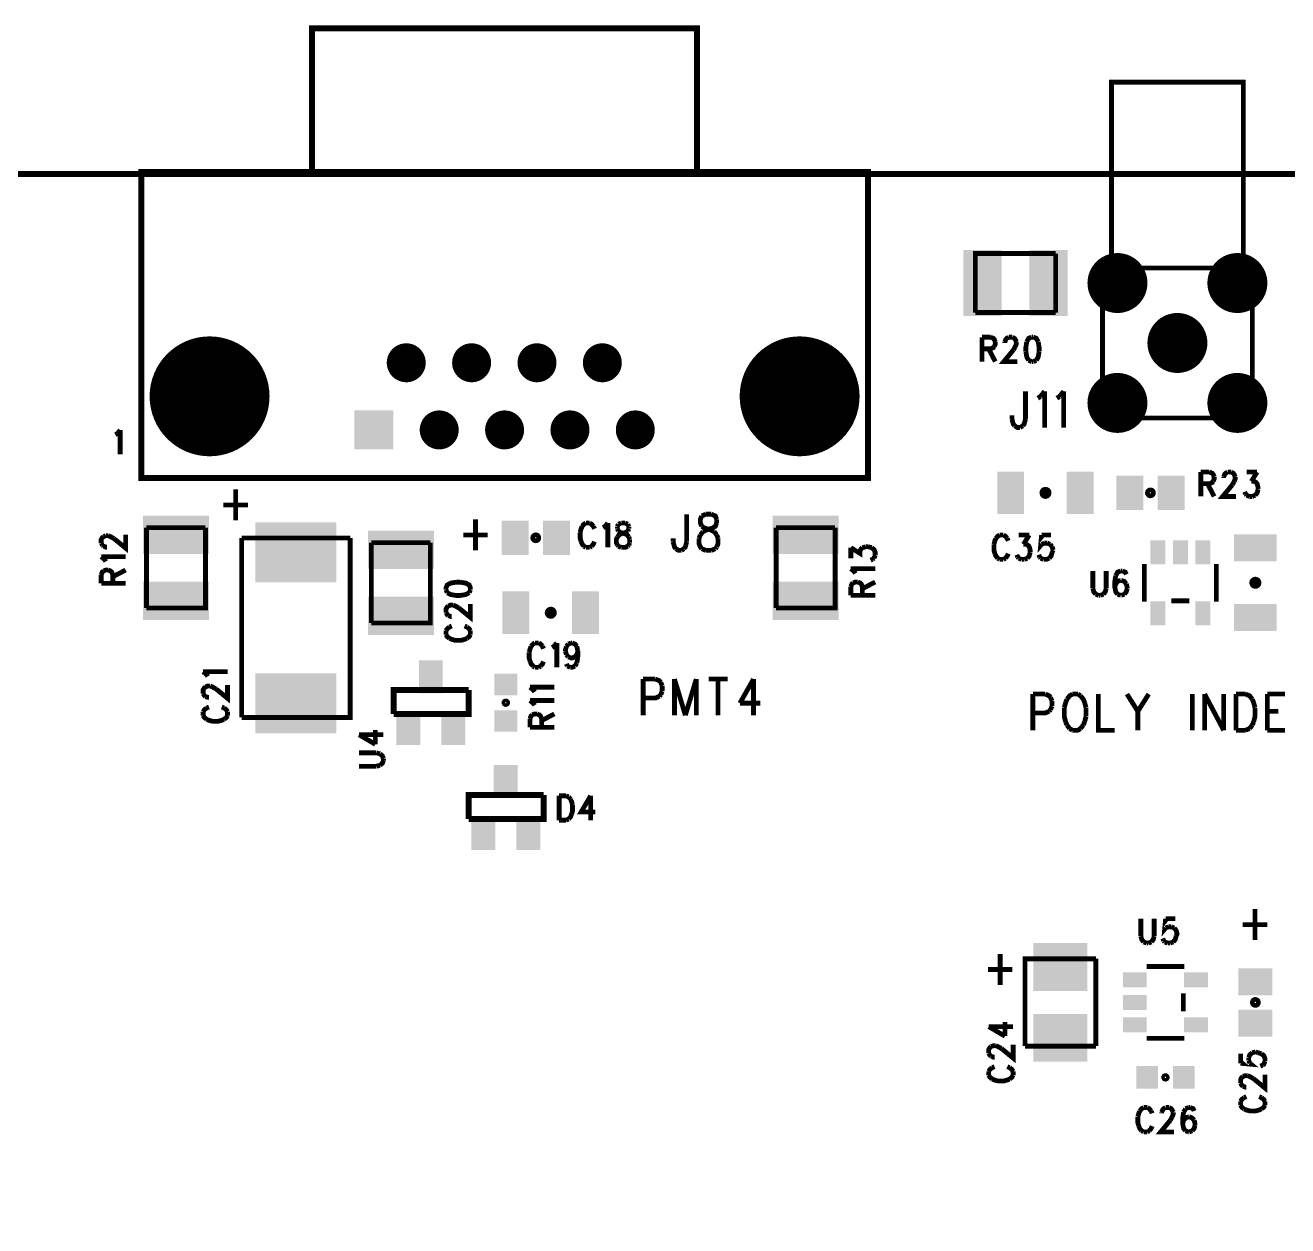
# Model space of a CAD drawing. Extents: x 8 to 19.8, y 7.5 to 11.6.
# Drawn here: x 13.399 to 15.504, y 9.553 to 11.555 of the extents above; entities that cross this region are included whole.
import ezdxf

# ---------------------------------------------------------------- set-up
doc = ezdxf.new("R2010")
doc.units = 0
doc.layers.get('0').update_dxf_attribs({"linetype": 'CONTINUOUS'})
doc.layers.add('ASSEMBLY_PHO', color=7, linetype='CONTINUOUS')

# ---------------------------------------------------------------- blocks, each defined once
blk = doc.blocks.new('ROUND_2')
at = {"const_width": 0.05}
blk.add_lwpolyline([(-0.025, 0, 1), (0.025, 0, 1)], format="xyb", close=True, dxfattribs=at)
blk = doc.blocks.new('ROUND_5')
at = {"const_width": 0.0325}
blk.add_lwpolyline([(-0.01625, 0, 1), (0.01625, 0, 1)], format="xyb", close=True, dxfattribs=at)
blk = doc.blocks.new('SQUARE_9')
blk.add_solid([(-0.0325, -0.0325), (-0.0325, 0.0325), (0.0325, -0.0325), (0.0325, 0.0325)])
blk = doc.blocks.new('ROUND_17')
at = {"const_width": 0.1}
blk.add_lwpolyline([(-0.05, 0, 1), (0.05, 0, 1)], format="xyb", close=True, dxfattribs=at)
blk = doc.blocks.new('RECTANGLE_65')
blk.add_solid([(-0.0225, -0.0355), (-0.0225, 0.0355), (0.0225, -0.0355), (0.0225, 0.0355)])
blk = doc.blocks.new('RECTANGLE_70')
blk.add_solid([(-0.02, -0.0275), (-0.02, 0.0275), (0.02, -0.0275), (0.02, 0.0275)])
blk = doc.blocks.new('RECTANGLE_72')
blk.add_solid([(-0.0355, -0.0225), (-0.0355, 0.0225), (0.0355, -0.0225), (0.0355, 0.0225)])
blk = doc.blocks.new('RECTANGLE_83')
blk.add_solid([(-0.0285, -0.0225), (-0.0285, 0.0225), (0.0285, -0.0225), (0.0285, 0.0225)])
blk = doc.blocks.new('RECTANGLE_88')
blk.add_solid([(-0.019, -0.018), (-0.019, 0.018), (0.019, -0.018), (0.019, 0.018)])
blk = doc.blocks.new('RECTANGLE_137')
blk.add_solid([(-0.0675, -0.05), (-0.0675, 0.05), (0.0675, -0.05), (0.0675, 0.05)])
blk = doc.blocks.new('RECTANGLE_138')
blk.add_solid([(-0.018, -0.019), (-0.018, 0.019), (0.018, -0.019), (0.018, 0.019)])
blk = doc.blocks.new('RECTANGLE_139')
blk.add_solid([(-0.0225, -0.0285), (-0.0225, 0.0285), (0.0225, -0.0285), (0.0225, 0.0285)])
blk = doc.blocks.new('RECTANGLE_163')
blk.add_solid([(-0.055, -0.032), (-0.055, 0.032), (0.055, -0.032), (0.055, 0.032)])
blk = doc.blocks.new('RECTANGLE_165')
blk.add_solid([(-0.045, -0.04), (-0.045, 0.04), (0.045, -0.04), (0.045, 0.04)])
blk = doc.blocks.new('RECTANGLE_171')
blk.add_solid([(-0.032, -0.055), (-0.032, 0.055), (0.032, -0.055), (0.032, 0.055)])
blk = doc.blocks.new('RECTANGLE_189')
blk.add_solid([(-0.02, -0.0125), (-0.02, 0.0125), (0.02, -0.0125), (0.02, 0.0125)])
blk = doc.blocks.new('RECTANGLE_190')
blk.add_solid([(-0.0125, -0.02), (-0.0125, 0.02), (0.0125, -0.02), (0.0125, 0.02)])

msp = doc.modelspace()

# ---------------------------------------------------------------- linework, layer by layer
at = {"layer": 'ASSEMBLY_PHO'}
for points, const_width in [([(13.877, 11.31), (13.877, 11.55), (14.519, 11.55), (14.519, 11.31)], 0.01), ([(15.21, 11.15), (15.21, 11.46), (15.43, 11.46), (15.43, 11.14901)], 0.008), ([(8, 8), (19.811, 8), (19.811, 11.307), (8, 11.307), (8, 8)], 0.01), ([(13.592, 10.8), (13.592, 11.31), (14.804, 11.31), (14.804, 10.8), (13.592, 10.8)], 0.01), ([(14.98307, 11.07578), (14.98307, 11.17421), (15.11692, 11.17421)], 0.008), ([(15.11692, 11.17421), (15.11692, 11.07578)], 0.008), ([(15.195, 10.9), (15.195, 11.15), (15.445, 11.15), (15.445, 10.9), (15.195, 10.9)], 0.008), ([(15.11692, 11.07578), (14.98307, 11.07578)], 0.008), ([(14.994, 11.03468), (14.994, 10.994)], 0.008), ([(14.994, 11.03468), (15.00831, 11.03468)], 0.008), ([(15.00831, 11.03468), (15.01309, 11.03275), (15.01468, 11.03081), (15.01627, 11.02693)], 0.008), ([(15.03218, 11.02693), (15.03377, 11.03081), (15.03536, 11.03275), (15.03854, 11.03468)], 0.008), ([(15.03854, 11.03468), (15.0449, 11.03468)], 0.008), ([(15.0449, 11.03468), (15.04809, 11.03275), (15.04968, 11.03081), (15.05127, 11.02693)], 0.008), ([(15.07672, 11.03468), (15.07195, 11.03275), (15.06877, 11.02693)], 0.008), ([(15.0799, 11.03468), (15.07672, 11.03468)], 0.008), ([(15.08786, 11.02693), (15.08468, 11.03275), (15.0799, 11.03468)], 0.008), ([(15.00831, 11.01531), (14.994, 11.01531)], 0.008), ([(15.00513, 11.01531), (15.01627, 10.994)], 0.008), ([(15.01468, 11.01918), (15.01309, 11.01725), (15.00831, 11.01531)], 0.008), ([(15.01627, 11.02693), (15.01627, 11.02306), (15.01468, 11.01918)], 0.008), ([(15.0465, 11.01337), (15.03059, 10.994), (15.05286, 10.994)], 0.008), ([(15.03218, 11.025), (15.03218, 11.02693)], 0.008), ([(15.04968, 11.01918), (15.0465, 11.01337)], 0.008), ([(15.05127, 11.02693), (15.05127, 11.02306), (15.04968, 11.01918)], 0.008), ([(15.06877, 11.02693), (15.06718, 11.01725), (15.06718, 11.01143)], 0.008), ([(15.06718, 11.01143), (15.06877, 11.00175), (15.07195, 10.99593)], 0.008), ([(15.08468, 10.99593), (15.08786, 11.00175), (15.08945, 11.01143)], 0.008), ([(15.08945, 11.01143), (15.08945, 11.01725), (15.08786, 11.02693)], 0.008), ([(15.07195, 10.99593), (15.07672, 10.994)], 0.008), ([(15.07672, 10.994), (15.0799, 10.994)], 0.008), ([(15.0799, 10.994), (15.08468, 10.99593)], 0.008), ([(15.06672, 10.94437), (15.06672, 10.89837)], 0.008), ([(15.09172, 10.93575), (15.09854, 10.94437)], 0.008), ([(15.09854, 10.94437), (15.09854, 10.884)], 0.008), ([(15.12354, 10.93575), (15.13036, 10.94437)], 0.008), ([(15.13036, 10.94437), (15.13036, 10.884)], 0.008), ([(15.08718, 10.93287), (15.09172, 10.93575)], 0.008), ([(15.119, 10.93287), (15.12354, 10.93575)], 0.008), ([(15.044, 10.89837), (15.044, 10.90412)], 0.008), ([(15.04854, 10.88687), (15.04627, 10.88975), (15.044, 10.89837)], 0.008), ([(15.05763, 10.884), (15.05309, 10.884), (15.04854, 10.88687)], 0.008), ([(15.06218, 10.88687), (15.05763, 10.884)], 0.008), ([(15.06672, 10.89837), (15.06445, 10.88975), (15.06218, 10.88687)], 0.008), ([(13.549, 10.87193), (13.55218, 10.87387)], 0.008), ([(13.55218, 10.87387), (13.55695, 10.87968)], 0.008), ([(13.55695, 10.87968), (13.55695, 10.839)], 0.008), ([(15.359, 10.80968), (15.359, 10.769)], 0.008), ([(15.359, 10.80968), (15.37331, 10.80968)], 0.008), ([(15.37331, 10.80968), (15.37809, 10.80775), (15.37968, 10.80581), (15.38127, 10.80193)], 0.008), ([(15.38127, 10.80193), (15.38127, 10.79806), (15.37968, 10.79418)], 0.008), ([(15.39718, 10.80193), (15.39877, 10.80581), (15.40036, 10.80775), (15.40354, 10.80968)], 0.008), ([(15.39718, 10.8), (15.39718, 10.80193)], 0.008), ([(15.40354, 10.80968), (15.4099, 10.80968)], 0.008), ([(15.4099, 10.80968), (15.41309, 10.80775), (15.41468, 10.80581), (15.41627, 10.80193)], 0.008), ([(15.41627, 10.80193), (15.41627, 10.79806), (15.41468, 10.79418)], 0.008), ([(15.43536, 10.80968), (15.45286, 10.80968)], 0.008), ([(15.45286, 10.80968), (15.44331, 10.79418)], 0.008), ([(13.74945, 10.78075), (13.74945, 10.729)], 0.008), ([(15.37331, 10.79031), (15.359, 10.79031)], 0.008), ([(15.37013, 10.79031), (15.38127, 10.769)], 0.008), ([(15.37968, 10.79418), (15.37809, 10.79225), (15.37331, 10.79031)], 0.008), ([(15.4115, 10.78837), (15.39559, 10.769), (15.41786, 10.769)], 0.008), ([(15.41468, 10.79418), (15.4115, 10.78837)], 0.008), ([(15.43377, 10.77287), (15.43218, 10.77675)], 0.008), ([(15.44331, 10.79418), (15.44809, 10.79418)], 0.008), ([(15.44809, 10.79418), (15.45127, 10.79225), (15.45286, 10.79031), (15.45445, 10.7845), (15.45445, 10.78062)], 0.008), ([(15.45445, 10.78062), (15.45286, 10.77481), (15.44968, 10.77093)], 0.008), ([(13.729, 10.75487), (13.7699, 10.75487)], 0.008), ([(15.43536, 10.77093), (15.43377, 10.77287)], 0.008), ([(15.44013, 10.769), (15.43536, 10.77093)], 0.008), ([(15.4449, 10.769), (15.44013, 10.769)], 0.008), ([(15.44968, 10.77093), (15.4449, 10.769)], 0.008), ([(14.50172, 10.73937), (14.50172, 10.69337)], 0.008), ([(14.52672, 10.7365), (14.52445, 10.73075), (14.52445, 10.725), (14.52672, 10.71925)], 0.008), ([(14.53354, 10.73937), (14.52672, 10.7365)], 0.008), ([(14.54263, 10.73937), (14.53354, 10.73937)], 0.008), ([(14.55172, 10.73075), (14.54945, 10.7365), (14.54263, 10.73937)], 0.008), ([(13.60078, 10.58307), (13.60078, 10.71692)], 0.008), ([(13.60078, 10.71692), (13.69921, 10.71692)], 0.008), ([(13.69921, 10.71692), (13.69921, 10.58307), (13.60078, 10.58307)], 0.008), ([(14.14945, 10.73075), (14.14945, 10.679)], 0.008), ([(14.32718, 10.71887), (14.32559, 10.715), (14.324, 10.70918)], 0.008), ([(14.33354, 10.72468), (14.33036, 10.72275), (14.32718, 10.71887)], 0.008), ([(14.3399, 10.72468), (14.33354, 10.72468)], 0.008), ([(14.34627, 10.71887), (14.34309, 10.72275), (14.3399, 10.72468)], 0.008), ([(14.34786, 10.715), (14.34627, 10.71887)], 0.008), ([(14.36218, 10.71693), (14.36536, 10.71887)], 0.008), ([(14.36536, 10.71887), (14.37013, 10.72468)], 0.008), ([(14.37013, 10.72468), (14.37013, 10.684)], 0.008), ([(14.38763, 10.72275), (14.38604, 10.71887)], 0.008), ([(14.38604, 10.71887), (14.38604, 10.715)], 0.008), ([(14.38604, 10.715), (14.38763, 10.71112)], 0.008), ([(14.3924, 10.72468), (14.38763, 10.72275)], 0.008), ([(14.39877, 10.72468), (14.3924, 10.72468)], 0.008), ([(14.40354, 10.72275), (14.39877, 10.72468)], 0.008), ([(14.40513, 10.71887), (14.40354, 10.72275)], 0.008), ([(14.40354, 10.71112), (14.40513, 10.715)], 0.008), ([(14.40513, 10.715), (14.40513, 10.71887)], 0.008), ([(14.52672, 10.71925), (14.53127, 10.71637)], 0.008), ([(14.529, 10.71062), (14.53581, 10.7135)], 0.008), ([(14.53127, 10.71637), (14.54036, 10.7135), (14.54718, 10.71062)], 0.008), ([(14.53581, 10.7135), (14.5449, 10.71637)], 0.008), ([(14.5449, 10.71637), (14.54945, 10.71925), (14.55172, 10.725)], 0.008), ([(14.55172, 10.725), (14.55172, 10.73075)], 0.008), ([(14.65078, 10.58307), (14.65078, 10.71692)], 0.008), ([(14.65078, 10.71692), (14.74921, 10.71692)], 0.008), ([(14.74921, 10.71692), (14.74921, 10.58307), (14.65078, 10.58307)], 0.008), ([(13.52531, 10.69081), (13.52531, 10.69718), (13.52725, 10.70036), (13.52918, 10.70195)], 0.008), ([(13.52918, 10.70195), (13.53306, 10.70354)], 0.008), ([(13.53306, 10.70354), (13.53693, 10.70354)], 0.008), ([(13.53693, 10.70354), (13.54081, 10.70195), (13.54662, 10.69877)], 0.008), ([(13.54662, 10.69877), (13.566, 10.68286), (13.566, 10.70513)], 0.008), ([(13.94055, 10.6996), (13.94055, 10.40039), (13.75944, 10.40039)], 0.008), ([(13.75944, 10.40039), (13.75944, 10.6996)], 0.008), ([(13.75944, 10.6996), (13.94055, 10.6996)], 0.008), ([(13.97578, 10.55807), (13.97578, 10.69192)], 0.008), ([(13.97578, 10.69192), (14.07421, 10.69192)], 0.008), ([(14.07421, 10.69192), (14.07421, 10.55807), (13.97578, 10.55807)], 0.008), ([(14.129, 10.70487), (14.1699, 10.70487)], 0.008), ([(14.324, 10.70918), (14.324, 10.6995), (14.32559, 10.69368)], 0.008), ([(14.32559, 10.69368), (14.32718, 10.68981), (14.33036, 10.68593)], 0.008), ([(14.34309, 10.68593), (14.34627, 10.68981), (14.34786, 10.69368)], 0.008), ([(14.38604, 10.68787), (14.38445, 10.69175), (14.38445, 10.69756), (14.38604, 10.70143)], 0.008), ([(14.38604, 10.70143), (14.38922, 10.70531)], 0.008), ([(14.38763, 10.71112), (14.39081, 10.70918)], 0.008), ([(14.38922, 10.70531), (14.394, 10.70725), (14.40036, 10.70918)], 0.008), ([(14.39081, 10.70918), (14.39718, 10.70725), (14.40195, 10.70531), (14.40513, 10.70143)], 0.008), ([(14.40036, 10.70918), (14.40354, 10.71112)], 0.008), ([(14.40513, 10.70143), (14.40672, 10.69756)], 0.008), ([(14.40672, 10.69175), (14.40513, 10.68787)], 0.008), ([(14.40672, 10.69756), (14.40672, 10.69175)], 0.008), ([(14.479, 10.69337), (14.479, 10.69912)], 0.008), ([(14.48354, 10.68187), (14.48127, 10.68475), (14.479, 10.69337)], 0.008), ([(14.50172, 10.69337), (14.49945, 10.68475), (14.49718, 10.68187)], 0.008), ([(14.52218, 10.69912), (14.52445, 10.70487)], 0.008), ([(14.52672, 10.68187), (14.52445, 10.68475), (14.52218, 10.6905), (14.52218, 10.69912)], 0.008), ([(14.52445, 10.70487), (14.529, 10.71062)], 0.008), ([(14.54718, 10.71062), (14.55172, 10.70487)], 0.008), ([(14.55172, 10.70487), (14.554, 10.69912)], 0.008), ([(14.554, 10.69912), (14.554, 10.6905), (14.55172, 10.68475)], 0.008), ([(15.01718, 10.69887), (15.01559, 10.695), (15.014, 10.68918)], 0.008), ([(15.02354, 10.70468), (15.02036, 10.70275), (15.01718, 10.69887)], 0.008), ([(15.0299, 10.70468), (15.02354, 10.70468)], 0.008), ([(15.03627, 10.69887), (15.03309, 10.70275), (15.0299, 10.70468)], 0.008), ([(15.03786, 10.695), (15.03627, 10.69887)], 0.008), ([(15.05536, 10.70468), (15.07286, 10.70468)], 0.008), ([(15.07286, 10.70468), (15.06331, 10.68918)], 0.008), ([(15.09354, 10.70468), (15.09195, 10.68725), (15.09354, 10.68918)], 0.008), ([(15.10945, 10.70468), (15.09354, 10.70468)], 0.008), ([(13.52725, 10.68763), (13.52531, 10.69081)], 0.008), ([(13.52918, 10.68604), (13.52725, 10.68763)], 0.008), ([(13.535, 10.68445), (13.53306, 10.68445), (13.52918, 10.68604)], 0.008), ([(14.33036, 10.68593), (14.33354, 10.684)], 0.008), ([(14.33354, 10.684), (14.3399, 10.684)], 0.008), ([(14.3399, 10.684), (14.34309, 10.68593)], 0.008), ([(14.38763, 10.68593), (14.38604, 10.68787)], 0.008), ([(14.3924, 10.684), (14.38763, 10.68593)], 0.008), ([(14.40354, 10.68593), (14.39877, 10.684), (14.3924, 10.684)], 0.008), ([(14.40513, 10.68787), (14.40354, 10.68593)], 0.008), ([(14.49263, 10.679), (14.48809, 10.679), (14.48354, 10.68187)], 0.008), ([(14.49718, 10.68187), (14.49263, 10.679)], 0.008), ([(14.53354, 10.679), (14.52672, 10.68187)], 0.008), ([(14.54263, 10.679), (14.53354, 10.679)], 0.008), ([(14.54945, 10.68187), (14.54263, 10.679)], 0.008), ([(14.55172, 10.68475), (14.54945, 10.68187)], 0.008), ([(14.77531, 10.66604), (14.77531, 10.68354)], 0.008), ([(14.77531, 10.68354), (14.79081, 10.674), (14.79081, 10.67877), (14.79275, 10.68195), (14.79468, 10.68354)], 0.008), ([(14.79468, 10.68354), (14.8005, 10.68513)], 0.008), ([(14.8005, 10.68513), (14.80437, 10.68513)], 0.008), ([(14.80437, 10.68513), (14.81018, 10.68354)], 0.008), ([(14.81018, 10.68354), (14.81406, 10.68036), (14.816, 10.67559), (14.816, 10.67081)], 0.008), ([(14.816, 10.67081), (14.81406, 10.66604)], 0.008), ([(15.014, 10.68918), (15.014, 10.6795), (15.01559, 10.67368)], 0.008), ([(15.01559, 10.67368), (15.01718, 10.66981), (15.02036, 10.66593)], 0.008), ([(15.03309, 10.66593), (15.03627, 10.66981), (15.03786, 10.67368)], 0.008), ([(15.05377, 10.66787), (15.05218, 10.67175)], 0.008), ([(15.06331, 10.68918), (15.06809, 10.68918)], 0.008), ([(15.06809, 10.68918), (15.07127, 10.68725), (15.07286, 10.68531), (15.07445, 10.6795), (15.07445, 10.67562)], 0.008), ([(15.07445, 10.67562), (15.07286, 10.66981), (15.06968, 10.66593)], 0.008), ([(15.09036, 10.66787), (15.08877, 10.67175)], 0.008), ([(15.09354, 10.68918), (15.09831, 10.69112)], 0.008), ([(15.09831, 10.69112), (15.10309, 10.69112)], 0.008), ([(15.10309, 10.69112), (15.10786, 10.68918)], 0.008), ([(15.11104, 10.67562), (15.10945, 10.66981), (15.10627, 10.66593)], 0.008), ([(15.10786, 10.68918), (15.11104, 10.68531)], 0.008), ([(15.11104, 10.68531), (15.11263, 10.6795)], 0.008), ([(15.11263, 10.6795), (15.11104, 10.67562)], 0.008), ([(13.53112, 10.66377), (13.52531, 10.66854)], 0.008), ([(13.52531, 10.66854), (13.566, 10.66854)], 0.008), ([(13.53306, 10.66059), (13.53112, 10.66377)], 0.008), ([(14.81212, 10.66445), (14.80825, 10.66286)], 0.008), ([(14.81406, 10.66604), (14.81212, 10.66445)], 0.008), ([(15.02036, 10.66593), (15.02354, 10.664)], 0.008), ([(15.02354, 10.664), (15.0299, 10.664)], 0.008), ([(15.0299, 10.664), (15.03309, 10.66593)], 0.008), ([(15.05536, 10.66593), (15.05377, 10.66787)], 0.008), ([(15.06013, 10.664), (15.05536, 10.66593)], 0.008), ([(15.0649, 10.664), (15.06013, 10.664)], 0.008), ([(15.06968, 10.66593), (15.0649, 10.664)], 0.008), ([(15.09195, 10.66593), (15.09036, 10.66787)], 0.008), ([(15.09672, 10.664), (15.09195, 10.66593)], 0.008), ([(15.10627, 10.66593), (15.1015, 10.664), (15.09672, 10.664)], 0.008), ([(15.265, 10.6565), (15.265, 10.5935)], 0.008), ([(15.385, 10.6565), (15.385, 10.5935)], 0.008), ([(13.52531, 10.63831), (13.52725, 10.64309), (13.52918, 10.64468)], 0.008), ([(13.52531, 10.624), (13.52531, 10.63831)], 0.008), ([(13.52918, 10.64468), (13.53306, 10.64627), (13.53693, 10.64627)], 0.008), ([(13.53693, 10.64627), (13.54081, 10.64468), (13.54275, 10.64309), (13.54468, 10.63831)], 0.008), ([(13.54468, 10.63513), (13.566, 10.64627)], 0.008), ([(13.54468, 10.63831), (13.54468, 10.624)], 0.008), ([(14.78112, 10.64377), (14.77531, 10.64854)], 0.008), ([(14.77531, 10.64854), (14.816, 10.64854)], 0.008), ([(14.78306, 10.64059), (14.78112, 10.64377)], 0.008), ([(15.179, 10.64468), (15.179, 10.61562)], 0.008), ([(15.20127, 10.61562), (15.20127, 10.64468)], 0.008), ([(15.21718, 10.63693), (15.21559, 10.62725), (15.21559, 10.61756), (15.21718, 10.60981), (15.22036, 10.60593)], 0.008), ([(15.22513, 10.64468), (15.22036, 10.64275), (15.21718, 10.63693)], 0.008), ([(15.22513, 10.62918), (15.22036, 10.62725), (15.21718, 10.62337)], 0.008), ([(15.22831, 10.64468), (15.22513, 10.64468)], 0.008), ([(15.22672, 10.62918), (15.22513, 10.62918)], 0.008), ([(15.23468, 10.62337), (15.2315, 10.62725), (15.22672, 10.62918)], 0.008), ([(15.23468, 10.63887), (15.23309, 10.64275), (15.22831, 10.64468)], 0.008), ([(13.52531, 10.624), (13.566, 10.624)], 0.008), ([(14.11775, 10.62604), (14.10806, 10.62445), (14.10225, 10.62127), (14.10031, 10.6165), (14.10031, 10.61331)], 0.008), ([(14.10031, 10.61331), (14.10225, 10.60854)], 0.008), ([(14.10225, 10.60854), (14.10806, 10.60536), (14.11775, 10.60377), (14.12356, 10.60377), (14.13325, 10.60536), (14.13906, 10.60854)], 0.008), ([(14.12356, 10.62604), (14.11775, 10.62604)], 0.008), ([(14.141, 10.61331), (14.141, 10.6165), (14.13906, 10.62127), (14.13325, 10.62445), (14.12356, 10.62604)], 0.008), ([(14.13906, 10.60854), (14.141, 10.61331)], 0.008), ([(14.77531, 10.61831), (14.77725, 10.62309), (14.77918, 10.62468)], 0.008), ([(14.77531, 10.604), (14.77531, 10.61831)], 0.008), ([(14.77918, 10.62468), (14.78306, 10.62627), (14.78693, 10.62627)], 0.008), ([(14.78693, 10.62627), (14.79081, 10.62468), (14.79275, 10.62309), (14.79468, 10.61831)], 0.008), ([(14.79468, 10.61513), (14.816, 10.62627)], 0.008), ([(14.79468, 10.61831), (14.79468, 10.604)], 0.008), ([(15.179, 10.61562), (15.18059, 10.60981), (15.18377, 10.60593)], 0.008), ([(15.1965, 10.60593), (15.19968, 10.60981), (15.20127, 10.61562)], 0.008), ([(15.21718, 10.62337), (15.21559, 10.61756)], 0.008), ([(15.2315, 10.60593), (15.23468, 10.60981), (15.23627, 10.61562)], 0.008), ([(15.23627, 10.61562), (15.23627, 10.61756), (15.23468, 10.62337)], 0.008), ([(14.10031, 10.57513), (14.10031, 10.5815), (14.10225, 10.58468), (14.10418, 10.58627)], 0.008), ([(14.10418, 10.58627), (14.10806, 10.58786), (14.11193, 10.58786)], 0.008), ([(14.11193, 10.58786), (14.11581, 10.58627), (14.12162, 10.58309)], 0.008), ([(14.12162, 10.58309), (14.141, 10.56718), (14.141, 10.58945)], 0.008), ([(14.77531, 10.604), (14.816, 10.604)], 0.008), ([(15.18377, 10.60593), (15.18854, 10.604)], 0.008), ([(15.18854, 10.604), (15.19172, 10.604)], 0.008), ([(15.19172, 10.604), (15.1965, 10.60593)], 0.008), ([(15.22036, 10.60593), (15.22513, 10.604)], 0.008), ([(15.22513, 10.604), (15.22672, 10.604)], 0.008), ([(15.22672, 10.604), (15.2315, 10.60593)], 0.008), ([(15.31, 10.595), (15.34, 10.595)], 0.008), ([(14.10418, 10.57036), (14.10225, 10.57195), (14.10031, 10.57513)], 0.008), ([(14.11, 10.56877), (14.10806, 10.56877), (14.10418, 10.57036)], 0.008), ([(14.10612, 10.55127), (14.10225, 10.54809), (14.10031, 10.5449)], 0.008), ([(14.10031, 10.5449), (14.10031, 10.53854)], 0.008), ([(14.11, 10.55286), (14.10612, 10.55127)], 0.008), ([(14.13518, 10.55127), (14.13131, 10.55286)], 0.008), ([(14.141, 10.5449), (14.13906, 10.54809), (14.13518, 10.55127)], 0.008), ([(14.141, 10.53854), (14.141, 10.5449)], 0.008), ([(14.10031, 10.53854), (14.10225, 10.53536), (14.10612, 10.53218)], 0.008), ([(14.10612, 10.53218), (14.11, 10.53059), (14.11581, 10.529), (14.1255, 10.529), (14.13131, 10.53059), (14.13518, 10.53218)], 0.008), ([(14.13518, 10.53218), (14.13906, 10.53536), (14.141, 10.53854)], 0.008), ([(14.24854, 10.52468), (14.24536, 10.52275), (14.24218, 10.51887)], 0.008), ([(14.2549, 10.52468), (14.24854, 10.52468)], 0.008), ([(14.26127, 10.51887), (14.25809, 10.52275), (14.2549, 10.52468)], 0.008), ([(14.28036, 10.51887), (14.28513, 10.52468)], 0.008), ([(14.28513, 10.52468), (14.28513, 10.484)], 0.008), ([(14.30422, 10.52275), (14.309, 10.52468)], 0.008), ([(14.309, 10.52468), (14.31059, 10.52468)], 0.008), ([(14.31059, 10.52468), (14.31536, 10.52275), (14.31854, 10.51887)], 0.008), ([(14.24218, 10.51887), (14.24059, 10.515), (14.239, 10.50918)], 0.008), ([(14.239, 10.50918), (14.239, 10.4995), (14.24059, 10.49368)], 0.008), ([(14.26286, 10.515), (14.26127, 10.51887)], 0.008), ([(14.27718, 10.51693), (14.28036, 10.51887)], 0.008), ([(14.29945, 10.51112), (14.29945, 10.51306), (14.30104, 10.51887)], 0.008), ([(14.30104, 10.50531), (14.29945, 10.51112)], 0.008), ([(14.30104, 10.51887), (14.30422, 10.52275)], 0.008), ([(14.30422, 10.50143), (14.30104, 10.50531)], 0.008), ([(14.31854, 10.50531), (14.31536, 10.50143)], 0.008), ([(14.31854, 10.51887), (14.32013, 10.51112)], 0.008), ([(14.32013, 10.51112), (14.31854, 10.50531)], 0.008), ([(14.32013, 10.51112), (14.32013, 10.50143)], 0.008), ([(14.24059, 10.49368), (14.24218, 10.48981), (14.24536, 10.48593)], 0.008), ([(14.24536, 10.48593), (14.24854, 10.484)], 0.008), ([(14.24854, 10.484), (14.2549, 10.484)], 0.008), ([(14.2549, 10.484), (14.25809, 10.48593)], 0.008), ([(14.25809, 10.48593), (14.26127, 10.48981), (14.26286, 10.49368)], 0.008), ([(14.30263, 10.48593), (14.30104, 10.48981)], 0.008), ([(14.3074, 10.484), (14.30263, 10.48593)], 0.008), ([(14.31536, 10.50143), (14.31059, 10.4995), (14.309, 10.4995), (14.30422, 10.50143)], 0.008), ([(14.31536, 10.48593), (14.31059, 10.484), (14.3074, 10.484)], 0.008), ([(14.31854, 10.49175), (14.31536, 10.48593)], 0.008), ([(14.32013, 10.50143), (14.31854, 10.49175)], 0.008), ([(13.70112, 10.47195), (13.69531, 10.47672)], 0.008), ([(13.69531, 10.47672), (13.736, 10.47672)], 0.008), ([(13.70306, 10.46877), (13.70112, 10.47195)], 0.008), ([(14.429, 10.46437), (14.429, 10.404)], 0.008), ([(14.429, 10.46437), (14.44945, 10.46437)], 0.008), ([(14.44945, 10.46437), (14.45627, 10.4615), (14.45854, 10.45862)], 0.008), ([(14.48127, 10.46437), (14.48127, 10.404)], 0.008), ([(14.48127, 10.46437), (14.49945, 10.404)], 0.008), ([(14.51763, 10.46437), (14.49945, 10.404)], 0.008), ([(14.51763, 10.46437), (14.51763, 10.404)], 0.008), ([(14.53809, 10.46437), (14.5699, 10.46437)], 0.008), ([(14.554, 10.46437), (14.554, 10.404)], 0.008), ([(14.61309, 10.46437), (14.59036, 10.42412)], 0.008), ([(14.61309, 10.46437), (14.61309, 10.404)], 0.008), ([(13.69531, 10.44013), (13.69531, 10.4465), (13.69725, 10.44968), (13.69918, 10.45127)], 0.008), ([(13.69918, 10.43536), (13.69725, 10.43695), (13.69531, 10.44013)], 0.008), ([(13.69918, 10.45127), (13.70306, 10.45286), (13.70693, 10.45286)], 0.008), ([(13.70693, 10.45286), (13.71081, 10.45127), (13.71662, 10.44809)], 0.008), ([(13.71662, 10.44809), (13.736, 10.43218), (13.736, 10.45445)], 0.008), ([(14.013, 10.406), (14.013, 10.446), (14.043, 10.446)], 0.01), ([(14.013, 10.446), (14.138, 10.446)], 0.01), ([(14.013, 10.406), (14.138, 10.406), (14.138, 10.446)], 0.01), ([(14.24612, 10.44604), (14.24031, 10.45081)], 0.008), ([(14.24031, 10.45081), (14.281, 10.45081)], 0.008), ([(14.24806, 10.44286), (14.24612, 10.44604)], 0.008), ([(14.45854, 10.45862), (14.46081, 10.45287)], 0.008), ([(14.46081, 10.44425), (14.45854, 10.4385)], 0.008), ([(14.46081, 10.45287), (14.46081, 10.44425)], 0.008), ([(15.079, 10.43937), (15.079, 10.379)], 0.008), ([(15.079, 10.43937), (15.09945, 10.43937)], 0.008), ([(15.09945, 10.43937), (15.10627, 10.4365), (15.10854, 10.43362)], 0.008), ([(15.1449, 10.43937), (15.14036, 10.4365), (15.13581, 10.43075)], 0.008), ([(15.154, 10.43937), (15.1449, 10.43937)], 0.008), ([(15.15854, 10.4365), (15.154, 10.43937)], 0.008), ([(15.18809, 10.43937), (15.18809, 10.379), (15.21536, 10.379)], 0.008), ([(15.23581, 10.43937), (15.254, 10.41062)], 0.008), ([(15.27218, 10.43937), (15.254, 10.41062)], 0.008), ([(15.3449, 10.43937), (15.3449, 10.379)], 0.008), ([(15.36536, 10.43937), (15.36536, 10.379)], 0.008), ([(15.36536, 10.43937), (15.39718, 10.379)], 0.008), ([(15.39718, 10.43937), (15.39718, 10.379)], 0.008), ([(15.41763, 10.43937), (15.41763, 10.379)], 0.008), ([(15.41763, 10.43937), (15.43354, 10.43937)], 0.008), ([(15.43354, 10.43937), (15.44036, 10.4365), (15.4449, 10.43075)], 0.008), ([(15.4699, 10.43937), (15.4699, 10.379)], 0.008), ([(15.4699, 10.43937), (15.49945, 10.43937)], 0.008), ([(13.705, 10.43377), (13.70306, 10.43377), (13.69918, 10.43536)], 0.008), ([(13.705, 10.41786), (13.70112, 10.41627)], 0.008), ([(13.73018, 10.41627), (13.72631, 10.41786)], 0.008), ([(14.24612, 10.42377), (14.24031, 10.42854)], 0.008), ([(14.24031, 10.42854), (14.281, 10.42854)], 0.008), ([(14.24806, 10.42059), (14.24612, 10.42377)], 0.008), ([(14.45627, 10.43562), (14.44945, 10.43275), (14.429, 10.43275)], 0.008), ([(14.45854, 10.4385), (14.45627, 10.43562)], 0.008), ([(14.59036, 10.42412), (14.62445, 10.42412)], 0.008), ([(15.10854, 10.43362), (15.11081, 10.42787)], 0.008), ([(15.11081, 10.41925), (15.10854, 10.4135)], 0.008), ([(15.11081, 10.42787), (15.11081, 10.41925)], 0.008), ([(15.13354, 10.425), (15.13127, 10.41637)], 0.008), ([(15.13581, 10.43075), (15.13354, 10.425)], 0.008), ([(15.16763, 10.41637), (15.16536, 10.425), (15.16309, 10.43075), (15.15854, 10.4365)], 0.008), ([(15.4449, 10.43075), (15.44718, 10.425), (15.44945, 10.41637)], 0.008), ([(13.70112, 10.41627), (13.69725, 10.41309), (13.69531, 10.4099)], 0.008), ([(13.69531, 10.4099), (13.69531, 10.40354)], 0.008), ([(13.69531, 10.40354), (13.69725, 10.40036), (13.70112, 10.39718)], 0.008), ([(13.70112, 10.39718), (13.705, 10.39559), (13.71081, 10.394), (13.7205, 10.394), (13.72631, 10.39559), (13.73018, 10.39718)], 0.008), ([(13.736, 10.4099), (13.73406, 10.41309), (13.73018, 10.41627)], 0.008), ([(13.73018, 10.39718), (13.73406, 10.40036), (13.736, 10.40354)], 0.008), ([(13.736, 10.40354), (13.736, 10.4099)], 0.008), ([(14.24031, 10.39831), (14.24225, 10.40309), (14.24418, 10.40468)], 0.008), ([(14.24031, 10.384), (14.24031, 10.39831)], 0.008), ([(14.24418, 10.40468), (14.24806, 10.40627), (14.25193, 10.40627)], 0.008), ([(14.25193, 10.40627), (14.25581, 10.40468), (14.25775, 10.40309), (14.25968, 10.39831)], 0.008), ([(14.25968, 10.39513), (14.281, 10.40627)], 0.008), ([(14.25968, 10.39831), (14.25968, 10.384)], 0.008), ([(15.10627, 10.41062), (15.09945, 10.40775), (15.079, 10.40775)], 0.008), ([(15.10854, 10.4135), (15.10627, 10.41062)], 0.008), ([(15.13127, 10.41637), (15.13127, 10.402), (15.13354, 10.39337)], 0.008), ([(15.16536, 10.39337), (15.16763, 10.402)], 0.008), ([(15.16763, 10.402), (15.16763, 10.41637)], 0.008), ([(15.254, 10.41062), (15.254, 10.379)], 0.008), ([(15.44945, 10.41637), (15.44945, 10.402), (15.44718, 10.39337)], 0.008), ([(15.4699, 10.41062), (15.48809, 10.41062)], 0.008), ([(13.98243, 10.35559), (13.98243, 10.37945)], 0.008), ([(14.24031, 10.384), (14.281, 10.384)], 0.008), ([(15.13354, 10.39337), (15.13581, 10.38762)], 0.008), ([(15.13581, 10.38762), (15.14036, 10.38187)], 0.008), ([(15.14036, 10.38187), (15.1449, 10.379)], 0.008), ([(15.1449, 10.379), (15.154, 10.379), (15.15854, 10.38187)], 0.008), ([(15.15854, 10.38187), (15.16309, 10.38762)], 0.008), ([(15.16309, 10.38762), (15.16536, 10.39337)], 0.008), ([(15.43354, 10.379), (15.41763, 10.379)], 0.008), ([(15.44036, 10.38187), (15.43354, 10.379)], 0.008), ([(15.4449, 10.38762), (15.44036, 10.38187)], 0.008), ([(15.44718, 10.39337), (15.4449, 10.38762)], 0.008), ([(15.4699, 10.379), (15.49945, 10.379)], 0.008), ([(13.95531, 10.3715), (13.98243, 10.35559)], 0.008), ([(13.95531, 10.3715), (13.996, 10.3715)], 0.008), ([(13.98437, 10.34127), (13.95531, 10.34127)], 0.008), ([(13.99018, 10.33968), (13.98437, 10.34127)], 0.008), ([(13.996, 10.33172), (13.99406, 10.3365), (13.99018, 10.33968)], 0.008), ([(13.95531, 10.319), (13.98437, 10.319)], 0.008), ([(13.98437, 10.319), (13.99018, 10.32059)], 0.008), ([(13.99018, 10.32059), (13.99406, 10.32377), (13.996, 10.32854)], 0.008), ([(13.996, 10.32854), (13.996, 10.33172)], 0.008), ([(14.138, 10.231), (14.138, 10.271), (14.168, 10.271)], 0.01), ([(14.138, 10.271), (14.263, 10.271)], 0.01), ([(14.138, 10.231), (14.263, 10.231), (14.263, 10.271)], 0.01), ([(14.289, 10.26968), (14.289, 10.229)], 0.008), ([(14.289, 10.26968), (14.30013, 10.26968)], 0.008), ([(14.30013, 10.26968), (14.3049, 10.26775)], 0.008), ([(14.3049, 10.26775), (14.30809, 10.26387)], 0.008), ([(14.30809, 10.26387), (14.30968, 10.26), (14.31127, 10.25418)], 0.008), ([(14.31127, 10.25418), (14.31127, 10.2445), (14.30968, 10.23868)], 0.008), ([(14.3415, 10.26968), (14.32559, 10.24256), (14.34945, 10.24256)], 0.008), ([(14.3415, 10.26968), (14.3415, 10.229)], 0.008), ([(14.30013, 10.229), (14.289, 10.229)], 0.008), ([(14.3049, 10.23093), (14.30013, 10.229)], 0.008), ([(14.30968, 10.23868), (14.30809, 10.23481), (14.3049, 10.23093)], 0.008), ([(15.44945, 10.08075), (15.44945, 10.029)], 0.008), ([(15.259, 10.06468), (15.259, 10.03562)], 0.008), ([(15.28127, 10.03562), (15.28127, 10.06468)], 0.008), ([(15.30036, 10.06468), (15.29877, 10.04725), (15.30036, 10.04918)], 0.008), ([(15.31627, 10.06468), (15.30036, 10.06468)], 0.008), ([(15.30036, 10.04918), (15.30513, 10.05112)], 0.008), ([(15.30513, 10.05112), (15.3099, 10.05112)], 0.008), ([(15.3099, 10.05112), (15.31468, 10.04918)], 0.008), ([(15.31468, 10.04918), (15.31786, 10.04531), (15.31945, 10.0395), (15.31786, 10.03562)], 0.008), ([(15.429, 10.05487), (15.4699, 10.05487)], 0.008), ([(15.259, 10.03562), (15.26059, 10.02981), (15.26377, 10.02593)], 0.008), ([(15.26377, 10.02593), (15.26854, 10.024)], 0.008), ([(15.26854, 10.024), (15.27172, 10.024)], 0.008), ([(15.27172, 10.024), (15.2765, 10.02593)], 0.008), ([(15.2765, 10.02593), (15.27968, 10.02981), (15.28127, 10.03562)], 0.008), ([(15.29718, 10.02787), (15.29559, 10.03175)], 0.008), ([(15.29877, 10.02593), (15.29718, 10.02787)], 0.008), ([(15.30354, 10.024), (15.29877, 10.02593)], 0.008), ([(15.30831, 10.024), (15.30354, 10.024)], 0.008), ([(15.31309, 10.02593), (15.30831, 10.024)], 0.008), ([(15.31786, 10.03562), (15.31627, 10.02981), (15.31309, 10.02593)], 0.008), ([(15.02445, 10.00575), (15.02445, 9.954)], 0.008), ([(15.06594, 9.85216), (15.06594, 9.99783), (15.18405, 9.99783)], 0.008), ([(15.18405, 9.99783), (15.18405, 9.85216)], 0.008), ([(15.004, 9.97987), (15.0449, 9.97987)], 0.008), ([(15.2685, 9.985), (15.3315, 9.985)], 0.008), ([(15.33, 9.91), (15.33, 9.94)], 0.008), ([(15.03243, 9.86877), (15.03243, 9.89263)], 0.008), ([(15.00531, 9.88468), (15.03243, 9.86877)], 0.008), ([(15.00531, 9.88468), (15.046, 9.88468)], 0.008), ([(15.00531, 9.84013), (15.00531, 9.8465), (15.00725, 9.84968), (15.00918, 9.85127)], 0.008), ([(15.00918, 9.85127), (15.01306, 9.85286), (15.01693, 9.85286)], 0.008), ([(15.01693, 9.85286), (15.02081, 9.85127), (15.02662, 9.84809)], 0.008), ([(15.02662, 9.84809), (15.046, 9.83218), (15.046, 9.85445)], 0.008), ([(15.18405, 9.85216), (15.06594, 9.85216)], 0.008), ([(15.2685, 9.865), (15.3315, 9.865)], 0.008), ([(15.00918, 9.83536), (15.00725, 9.83695), (15.00531, 9.84013)], 0.008), ([(15.015, 9.83377), (15.01306, 9.83377), (15.00918, 9.83536)], 0.008), ([(15.42531, 9.83945), (15.42531, 9.82354)], 0.008), ([(15.43887, 9.83309), (15.44081, 9.83786), (15.44468, 9.84104)], 0.008), ([(15.43887, 9.82831), (15.43887, 9.83309)], 0.008), ([(15.44081, 9.82354), (15.43887, 9.82831)], 0.008), ([(15.44468, 9.84104), (15.4505, 9.84263)], 0.008), ([(15.4505, 9.84263), (15.45437, 9.84104)], 0.008), ([(15.45437, 9.84104), (15.46018, 9.83945)], 0.008), ([(15.46018, 9.83945), (15.46406, 9.83627), (15.466, 9.8315), (15.466, 9.82672)], 0.008), ([(15.01112, 9.81627), (15.00725, 9.81309), (15.00531, 9.8099)], 0.008), ([(15.00531, 9.8099), (15.00531, 9.80354)], 0.008), ([(15.015, 9.81786), (15.01112, 9.81627)], 0.008), ([(15.04018, 9.81627), (15.03631, 9.81786)], 0.008), ([(15.046, 9.8099), (15.04406, 9.81309), (15.04018, 9.81627)], 0.008), ([(15.046, 9.80354), (15.046, 9.8099)], 0.008), ([(15.42531, 9.82354), (15.44275, 9.82195), (15.44081, 9.82354)], 0.008), ([(15.46212, 9.82036), (15.45825, 9.81877)], 0.008), ([(15.466, 9.82672), (15.46406, 9.82195), (15.46212, 9.82036)], 0.008), ([(15.00531, 9.80354), (15.00725, 9.80036), (15.01112, 9.79718)], 0.008), ([(15.01112, 9.79718), (15.015, 9.79559), (15.02081, 9.794), (15.0305, 9.794), (15.03631, 9.79559), (15.04018, 9.79718)], 0.008), ([(15.04018, 9.79718), (15.04406, 9.80036), (15.046, 9.80354)], 0.008), ([(15.42531, 9.79013), (15.42531, 9.7965), (15.42725, 9.79968), (15.42918, 9.80127)], 0.008), ([(15.42918, 9.78536), (15.42725, 9.78695), (15.42531, 9.79013)], 0.008), ([(15.42918, 9.80127), (15.43306, 9.80286), (15.43693, 9.80286)], 0.008), ([(15.43693, 9.80286), (15.44081, 9.80127), (15.44662, 9.79809)], 0.008), ([(15.44662, 9.79809), (15.466, 9.78218), (15.466, 9.80445)], 0.008), ([(15.43112, 9.76627), (15.42725, 9.76309), (15.42531, 9.7599)], 0.008), ([(15.435, 9.78377), (15.43306, 9.78377), (15.42918, 9.78536)], 0.008), ([(15.435, 9.76786), (15.43112, 9.76627)], 0.008), ([(15.46018, 9.76627), (15.45631, 9.76786)], 0.008), ([(15.466, 9.7599), (15.46406, 9.76309), (15.46018, 9.76627)], 0.008), ([(15.25718, 9.74387), (15.25559, 9.74), (15.254, 9.73418)], 0.008), ([(15.26354, 9.74968), (15.26036, 9.74775), (15.25718, 9.74387)], 0.008), ([(15.2699, 9.74968), (15.26354, 9.74968)], 0.008), ([(15.27627, 9.74387), (15.27309, 9.74775), (15.2699, 9.74968)], 0.008), ([(15.27786, 9.74), (15.27627, 9.74387)], 0.008), ([(15.29377, 9.74193), (15.29536, 9.74581), (15.29695, 9.74775), (15.30013, 9.74968)], 0.008), ([(15.30013, 9.74968), (15.3065, 9.74968)], 0.008), ([(15.3065, 9.74968), (15.30968, 9.74775), (15.31127, 9.74581), (15.31286, 9.74193)], 0.008), ([(15.33354, 9.74775), (15.33036, 9.74193)], 0.008), ([(15.33831, 9.74968), (15.33354, 9.74775)], 0.008), ([(15.3415, 9.74968), (15.33831, 9.74968)], 0.008), ([(15.34786, 9.74387), (15.34627, 9.74775), (15.3415, 9.74968)], 0.008), ([(15.42531, 9.7599), (15.42531, 9.75354)], 0.008), ([(15.42531, 9.75354), (15.42725, 9.75036), (15.43112, 9.74718)], 0.008), ([(15.43112, 9.74718), (15.435, 9.74559), (15.44081, 9.744), (15.4505, 9.744), (15.45631, 9.74559), (15.46018, 9.74718)], 0.008), ([(15.46018, 9.74718), (15.46406, 9.75036), (15.466, 9.75354)], 0.008), ([(15.466, 9.75354), (15.466, 9.7599)], 0.008), ([(15.254, 9.73418), (15.254, 9.7245), (15.25559, 9.71868)], 0.008), ([(15.30809, 9.72837), (15.29218, 9.709), (15.31445, 9.709)], 0.008), ([(15.29377, 9.74), (15.29377, 9.74193)], 0.008), ([(15.31127, 9.73418), (15.30809, 9.72837)], 0.008), ([(15.31286, 9.74193), (15.31286, 9.73806), (15.31127, 9.73418)], 0.008), ([(15.33036, 9.74193), (15.32877, 9.73225), (15.32877, 9.72256), (15.33036, 9.71481), (15.33354, 9.71093)], 0.008), ([(15.33036, 9.72837), (15.32877, 9.72256)], 0.008), ([(15.33354, 9.73225), (15.33036, 9.72837)], 0.008), ([(15.33831, 9.73418), (15.33354, 9.73225)], 0.008), ([(15.3399, 9.73418), (15.33831, 9.73418)], 0.008), ([(15.34786, 9.72837), (15.34468, 9.73225), (15.3399, 9.73418)], 0.008), ([(15.34945, 9.72062), (15.34945, 9.72256), (15.34786, 9.72837)], 0.008), ([(15.25559, 9.71868), (15.25718, 9.71481), (15.26036, 9.71093)], 0.008), ([(15.26036, 9.71093), (15.26354, 9.709)], 0.008), ([(15.26354, 9.709), (15.2699, 9.709)], 0.008), ([(15.2699, 9.709), (15.27309, 9.71093)], 0.008), ([(15.27309, 9.71093), (15.27627, 9.71481), (15.27786, 9.71868)], 0.008), ([(15.33354, 9.71093), (15.33831, 9.709)], 0.008), ([(15.33831, 9.709), (15.3399, 9.709)], 0.008), ([(15.3399, 9.709), (15.34468, 9.71093)], 0.008), ([(15.34468, 9.71093), (15.34786, 9.71481), (15.34945, 9.72062)], 0.008)]:
    msp.add_lwpolyline(points, dxfattribs=dict(at, const_width=const_width))
for points, const_width in [([(15.095, 10.775, 1), (15.105, 10.775, 1)], 0.01), ([(15.27107, 10.775, 1), (15.27893, 10.775, 1)], 0.01), ([(14.24607, 10.7, 1), (14.25393, 10.7, 1)], 0.01), ([(15.445, 10.625, 1), (15.455, 10.625, 1)], 0.01), ([(14.27, 10.575, 1), (14.28, 10.575, 1)], 0.01), ([(14.19705, 10.425, 1), (14.20295, 10.425, 1)], 0.008), ([(15.44607, 9.925, 1), (15.45393, 9.925, 1)], 0.01), ([(15.29705, 9.8, 1), (15.30295, 9.8, 1)], 0.008)]:
    msp.add_lwpolyline(points, format="xyb", close=True, dxfattribs=dict(at, const_width=const_width))

# ---------------------------------------------------------------- block references
for name, p in [('RECTANGLE_171', (14.99488, 11.125)), ('RECTANGLE_171', (15.10511, 11.125)), ('ROUND_2', (15.22, 11.125)), ('ROUND_2', (15.42, 11.125)), ('ROUND_2', (15.32, 11.025)), ('ROUND_17', (13.706, 10.936)), ('ROUND_17', (14.69, 10.936)), ('ROUND_5', (14.034, 10.992)), ('ROUND_5', (14.143, 10.992)), ('ROUND_5', (14.252, 10.992)), ('ROUND_5', (14.361, 10.992)), ('ROUND_2', (15.22, 10.925)), ('ROUND_2', (15.42, 10.925)), ('SQUARE_9', (13.98, 10.88)), ('ROUND_5', (14.089, 10.88)), ('ROUND_5', (14.198, 10.88)), ('ROUND_5', (14.307, 10.88)), ('ROUND_5', (14.416, 10.88)), ('RECTANGLE_65', (15.04192, 10.775)), ('RECTANGLE_65', (15.15807, 10.775)), ('RECTANGLE_139', (15.24055, 10.775)), ('RECTANGLE_139', (15.30944, 10.775)), ('RECTANGLE_163', (13.65, 10.70511)), ('RECTANGLE_137', (13.85, 10.67598)), ('RECTANGLE_139', (14.21555, 10.7)), ('RECTANGLE_139', (14.28444, 10.7)), ('RECTANGLE_163', (14.7, 10.70511)), ('RECTANGLE_163', (14.025, 10.68011)), ('RECTANGLE_190', (15.2875, 10.676)), ('RECTANGLE_190', (15.325, 10.676)), ('RECTANGLE_190', (15.3625, 10.676)), ('RECTANGLE_72', (15.45, 10.68307)), ('RECTANGLE_163', (13.65, 10.59488)), ('RECTANGLE_163', (14.7, 10.59488)), ('RECTANGLE_163', (14.025, 10.56988)), ('RECTANGLE_65', (14.21692, 10.575)), ('RECTANGLE_65', (14.33307, 10.575)), ('RECTANGLE_190', (15.2875, 10.574)), ('RECTANGLE_190', (15.3625, 10.574)), ('RECTANGLE_72', (15.45, 10.56692)), ('RECTANGLE_70', (14.075, 10.46831)), ('RECTANGLE_137', (13.85, 10.42401)), ('RECTANGLE_88', (14.2, 10.45551)), ('RECTANGLE_70', (14.0376, 10.38169)), ('RECTANGLE_70', (14.1124, 10.38169)), ('RECTANGLE_88', (14.2, 10.39448)), ('RECTANGLE_70', (14.2, 10.29331)), ('RECTANGLE_70', (14.1626, 10.20669)), ('RECTANGLE_70', (14.2374, 10.20669)), ('RECTANGLE_165', (15.125, 9.98405)), ('RECTANGLE_83', (15.45, 9.95944)), ('RECTANGLE_189', (15.249, 9.9625)), ('RECTANGLE_189', (15.351, 9.9625)), ('RECTANGLE_189', (15.249, 9.925)), ('RECTANGLE_165', (15.125, 9.86594)), ('RECTANGLE_189', (15.249, 9.8875)), ('RECTANGLE_189', (15.351, 9.8875)), ('RECTANGLE_83', (15.45, 9.89055)), ('RECTANGLE_138', (15.26948, 9.8)), ('RECTANGLE_138', (15.33051, 9.8))]:
    msp.add_blockref(name, p, dxfattribs=at)

doc.saveas('drawing.dxf')
